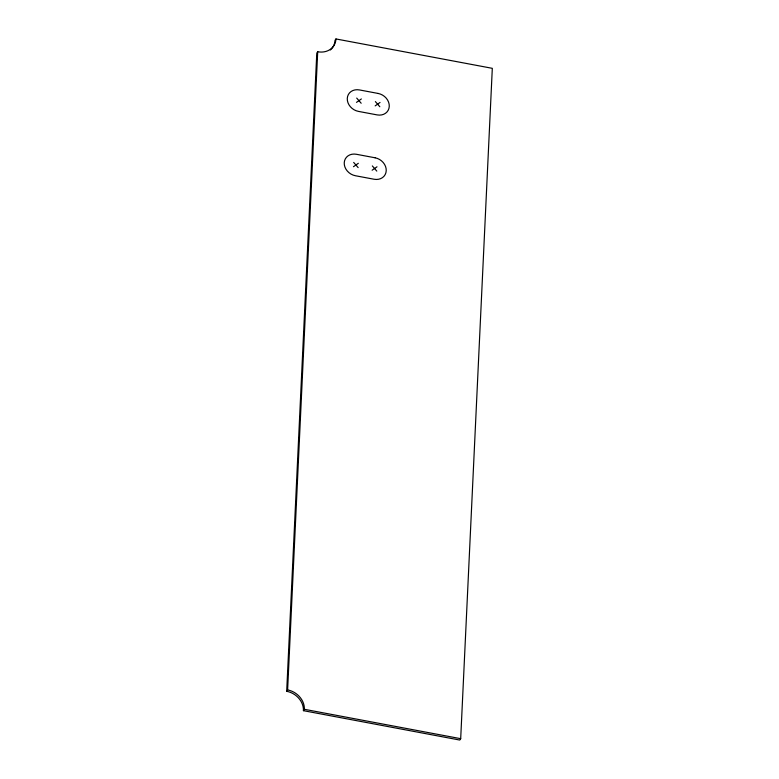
<?xml version="1.0" encoding="UTF-8"?>
<svg xmlns="http://www.w3.org/2000/svg" width="779" height="779" viewBox="0 0 779 779"><rect width="100%" height="100%" fill="white"/><g stroke="black" fill="none" stroke-linecap="round" stroke-linejoin="round"><path stroke-width="1.17" d="M286.691 691.294L316.79 53.118L317.705 51.745A18.355 15.463 33.9 0 0 335.963 38.95L492.309 68.328L460.691 738.677L459.776 740.05L303.43 710.672A18.355 15.463 33.9 0 0 286.691 691.294L287.617 689.931L317.705 51.745M335.963 38.95L335.038 40.323A18.355 15.463 33.9 0 1 330.345 49.992M303.43 710.672L304.346 709.299L460.691 738.677M356.5 102.37L361.368 98.952M375.166 105.876L380.035 102.458M353.471 166.716L358.34 163.298M372.128 170.221L376.997 166.803M375.371 101.582L379.831 106.752M356.704 98.076L361.174 103.247M372.333 165.927L376.793 171.098M353.676 162.422L358.136 167.592M287.617 689.931A18.355 15.463 33.9 0 1 304.346 709.299M378.107 93.441L359.44 89.936A12.24 10.312 33.9 0 0 347.278 98.466A12.24 10.312 33.9 0 0 358.428 111.387L377.094 114.893A12.24 10.312 33.9 0 0 389.266 106.363A12.24 10.312 33.9 0 0 378.107 93.441M375.069 157.786L356.412 154.281A12.24 10.312 33.9 0 0 344.24 162.811A12.24 10.312 33.9 0 0 355.399 175.733L374.056 179.238A12.24 10.312 33.9 0 0 386.228 170.708A12.24 10.312 33.9 0 0 375.069 157.786"/></g></svg>
